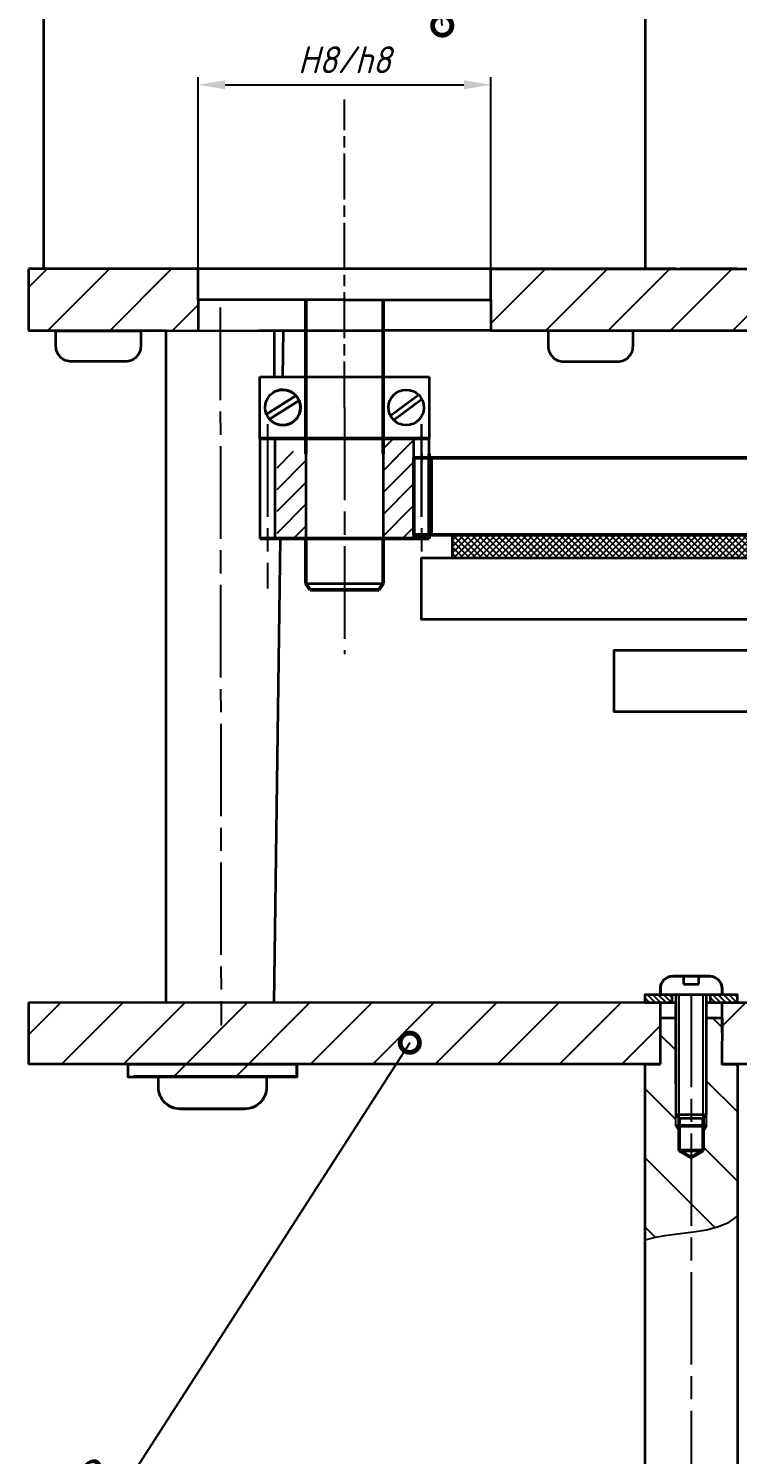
# Model space of a CAD drawing. Header units: millimetres. Extents: x -386 to 841, y 0 to 594.
# Drawn here: x 115.9 to 207.9, y 303.9 to 489 of the extents above; entities that cross this region are included whole.
import ezdxf
from ezdxf import colors
from ezdxf.entities.mleader import LeaderData, LeaderLine
from ezdxf.math import Vec2, Vec3

# ---------------------------------------------------------------- set-up
doc = ezdxf.new("R2010")
doc.units = ezdxf.units.MM
for name, pattern in [('ACGOSTWELD', [3, 2, -1]), ('AM_ISO08W050', [18, 12, -1.5, 3, -1.5]), ('AM_ISO08W050x2', [9, 6, -0.75, 1.5, -0.75])]:
    doc.linetypes.add(name, pattern=pattern)
doc.layers.get('0').update_dxf_attribs({"linetype": 'ACGOSTWELD', "lineweight": 25})
for name, color, linetype, lineweight in [('AM_0', 7, 'Continuous', 50), ('AM_4', 3, 'Continuous', 25), ('AM_5', 3, 'Continuous', 25), ('AM_7', 4, 'AM_ISO08W050', 25), ('AM_8', 1, 'Continuous', 25), ('основные', 7, 'Continuous', 35)]:
    doc.layers.add(name, color=color, linetype=linetype, lineweight=lineweight)
doc.styles.get("Standard").update_dxf_attribs({"font": 'geniso.shx', "oblique": 15})
doc.dimstyles.new('AM_GOST$0', dxfattribs={"dimtxt": 3.5, "dimasz": 3.5, "dimexe": 1, "dimexo": 1, "dimgap": 1.5, "dimtad": 1, "dimtoh": 1, "dimtxsty": 'Standard', "dimcen": 0, "dimclrd": 256, "dimclre": 256, "dimclrt": 2, "dimadec": 0, "dimazin": 2, "dimtp": 0.1, "dimtm": 0.1, "dimtfac": 0.71, "dimtmove": 0, "dimatfit": 3, "dimfxl": 1, "dimtolj": 1, "dimlwd": -1, "dimlwe": -1, "dimarcsym": 1})
pattern_1 = [(135, (462.3071, 40.9226), (-0.3535534, -0.3535534), [])]
pattern_2 = [(45, (-271.2775, 57.786), (-1.4142136, 1.4142136), [])]

# ---------------------------------------------------------------- blocks, each defined once
blk = doc.blocks.new('_DotSmall')
at = {"color": 0, "linetype": 'ByBlock', "const_width": 0.5}
blk.add_lwpolyline([(-0.0625, 0, 1), (0.0625, 0, 1)], format="xyb", close=True, dxfattribs=at)
blk = doc.blocks.new('*D40')
at = {"layer": 'AM_5', "linetype": 'ByBlock', "transparency": 16777216}
for p, q in [((137.92, 454.92), (137.92, 482.69)), ((141.42, 481.69), (172.42, 481.69)), ((175.92, 454.79), (175.92, 482.69))]:
    blk.add_line(p, q, dxfattribs=at)
at = {"layer": 'AM_5', "transparency": 16777216}
for points in [[(141.42, 482.27), (141.42, 481.1), (137.92, 481.69)], [(172.42, 482.27), (172.42, 481.1), (175.92, 481.69)]]:
    blk.add_solid(points, dxfattribs=at)
at = {"layer": 'Defpoints', "color": 0, "transparency": 16777216}
for p in [(175.92, 481.69), (137.92, 453.92), (175.92, 453.79)]:
    blk.add_point(p, dxfattribs=at)
at = {"layer": 'AM_5', "color": 2, "transparency": 16777216, "insert": (156.92, 484.94), "char_height": 3.5, "attachment_point": 5}
blk.add_mtext('\\A1;H8/h8', dxfattribs=at)

msp = doc.modelspace()

# ---------------------------------------------------------------- hatches: boundary and pattern name
at = {"layer": 'AM_8'}
h = msp.add_hatch(dxfattribs=at)
h.set_pattern_fill('ANSI31', color=256, scale=1.8)
h.paths.add_polyline_path([(296.071, 455.786), (296.071, 457.786), (291.956, 457.786), (291.956, 457.782), (287.919, 457.782), (286.489, 457.786), (278.03, 457.786, -0.027697), (277.808, 457.786), (275.489, 457.786), (272.622, 457.786), (272.622, 450.24), (272.622, 449.786), (283.355, 449.786), (296.071, 449.786)])
h.paths.add_polyline_path([(320.325, 454.23, -1), (319.806, 454.579, -1), (320.325, 454.23), (325.922, 450.465), (325.922, 457.786), (308.071, 457.786), (308.071, 455.786), (308.071, 449.786), (325.922, 449.786), (325.922, 450.465)])
h.paths.add_polyline_path([(268.622, 457.786), (265.922, 457.786), (265.922, 449.786), (268.622, 449.786), (268.622, 450.24)])
h.paths.add_polyline_path([(217.922, 457.786), (215.222, 457.786), (215.222, 450.24), (215.222, 449.786), (217.922, 449.786)])
h.paths.add_polyline_path([(211.222, 457.786), (200.489, 457.786), (175.922, 457.786), (175.922, 453.786), (175.922, 449.786), (211.222, 449.786), (211.222, 450.24)])
h.paths.add_polyline_path([(137.922, 457.786), (117.922, 457.786), (115.922, 457.786), (115.922, 449.786), (133.796, 449.786), (133.796, 449.763), (137.923, 449.771), (137.922, 453.786)])
h.paths.add_polyline_path([(197.916, 360.568), (197.926, 360.568), (197.926, 354.568), (150.796, 354.568), (150.796, 352.941), (128.796, 352.941), (128.796, 354.568), (115.922, 354.568), (115.922, 362.568), (147.797, 362.607), (197.916, 362.569)])
h.paths.add_polyline_path([(165.57, 357.612, -1), (165.232, 357.086, -1)], flags=16)
h.paths.add_polyline_path([(213.916, 362.568), (205.916, 362.568), (205.916, 360.568), (205.926, 360.568), (205.9, 354.568), (207.908, 354.568), (213.916, 354.568)])
h.paths.add_polyline_path([(277.895, 362.568), (277.895, 360.568), (277.905, 360.568), (277.905, 354.568), (275.904, 354.568), (275.904, 328.568), (270.365, 328.568), (270.365, 354.568), (269.916, 354.568), (269.916, 362.568), (275.895, 362.568)])
h.paths.add_polyline_path([(275.643, 344.568), (271.896, 344.568), (271.896, 354.568), (270.365, 354.568), (270.365, 328.568), (275.904, 328.568), (275.904, 330.522), (275.643, 330.522)], flags=16)
h.paths.add_polyline_path([(275.904, 354.568), (271.896, 354.568), (271.896, 344.568), (275.904, 344.568)], flags=17)
h = msp.add_hatch(dxfattribs=at)
h.set_pattern_fill('_U', color=256, scale=2, angle=405, style=0, pattern_type=0)
h.set_pattern_definition(pattern_2)
h.paths.add_polyline_path([(165.672, 422.786), (165.922, 435.786), (161.922, 435.786), (161.922, 422.786)])
h = msp.add_hatch(dxfattribs=at)
h.set_pattern_fill('_U', color=256, scale=2, angle=405, style=0, pattern_type=0)
h.set_pattern_definition(pattern_2)
h.paths.add_polyline_path([(148.172, 433.786), (148.172, 422.786), (151.922, 422.786), (151.922, 434.371)])
h = msp.add_hatch(dxfattribs=at)
h.set_pattern_fill('_U', color=256, scale=2, angle=405, style=0, pattern_type=0)
h.set_pattern_definition(pattern_2)
h.paths.add_polyline_path([(161.922, 433.786), (161.922, 422.786), (165.672, 422.786), (165.672, 433.786)])
h = msp.add_hatch(dxfattribs=at)
h.set_pattern_fill('ANSI37', color=256, scale=0.182, angle=360, style=0)
h.set_pattern_definition([(45, (-2695.4497, -234.9055), (-0.40860165, 0.40860165), []), (135, (-2695.4497, -234.9055), (-0.40860165, -0.40860165), [])])
h.paths.add_polyline_path([(229.922, 423.286), (170.922, 423.286), (170.922, 420.294), (229.922, 420.294)])
h.paths.add_polyline_path([(310.049, 423.286), (310.049, 420.294), (312.922, 420.294), (312.922, 423.286)])
h.paths.add_polyline_path([(294.049, 420.294), (294.049, 423.286), (253.922, 423.286), (253.922, 420.294)])
h = msp.add_hatch(dxfattribs=at)
h.set_pattern_fill('_U', color=256, scale=0.5, angle=135, style=0, pattern_type=0)
h.set_pattern_definition(pattern_1)
h.paths.add_polyline_path([(195.916, 362.568), (197.916, 362.568), (199.434, 362.568), (199.434, 363.568), (195.916, 363.568)])
h = msp.add_hatch(dxfattribs=at)
h.set_pattern_fill('_U', color=256, scale=0.5, angle=135, style=0, pattern_type=0)
h.set_pattern_definition(pattern_1)
h.paths.add_polyline_path([(204.398, 362.568), (205.916, 362.568), (207.916, 362.568), (207.916, 363.568), (204.398, 363.568)])
h = msp.add_hatch(dxfattribs=at)
h.set_pattern_fill('ANSI31', color=256, scale=2, angle=90, style=0)
h.set_pattern_definition([(135, (542.286, 40.9226), (-4.49013, -4.49013), [])])
edge = h.paths.add_edge_path()
edge.add_line((201.916, 133.931), (201.916, 126.609))
edge.add_line((201.916, 126.609), (203.483, 125.704))
edge.add_line((203.483, 125.704), (203.483, 123.304))
edge.add_line((203.483, 123.304), (203.916, 122.504))
edge.add_line((203.916, 122.504), (203.916, 121.05))
edge.add_line((203.916, 121.05), (203.916, 121.05))
edge.add_line((203.916, 121.05), (203.916, 108.504))
edge.add_line((203.916, 108.504), (205.916, 108.504))
edge.add_line((205.916, 108.504), (205.916, 110.504))
edge.add_line((205.916, 110.504), (205.916, 114.504))
edge.add_line((205.916, 114.504), (207.9, 114.504))
edge.add_line((207.9, 114.504), (207.902, 132.897))
edge.add_arc((201.916, 116.095), 17.836, 430.39269, 450)
edge = h.paths.add_edge_path()
edge.add_line((195.924, 132.894), (195.924, 114.509))
edge.add_line((195.924, 114.509), (197.942, 114.511))
edge.add_line((197.942, 114.511), (197.916, 108.504))
edge.add_line((197.916, 108.504), (199.916, 108.504))
edge.add_line((199.916, 108.504), (199.916, 121.05))
edge.add_line((199.916, 121.05), (199.916, 122.504))
edge.add_line((199.916, 122.504), (200.349, 123.304))
edge.add_line((200.349, 123.304), (200.349, 125.704))
edge.add_line((200.349, 125.704), (201.916, 126.609))
edge.add_line((201.916, 126.609), (201.916, 133.931))
edge.add_arc((201.916, 116.095), 17.836, 450, 469.63137)
h.paths.add_polyline_path([(201.916, 332.744), (203.899, 333.079), (205.465, 333.477), (206.828, 334.038), (207.908, 334.814), (207.908, 354.568), (205.916, 354.568), (205.916, 360.568), (203.916, 360.568), (203.916, 348.022), (203.916, 346.568), (203.483, 345.768), (203.483, 343.368), (201.916, 342.463)])
h.paths.add_polyline_path([(195.923, 331.757), (197.264, 332.103), (198.814, 332.358), (200.492, 332.571), (201.916, 332.756), (201.916, 342.463), (200.349, 343.368), (200.349, 345.768), (199.916, 346.568), (199.916, 348.022), (199.916, 348.022), (199.916, 360.568), (197.942, 360.568), (197.916, 354.568), (195.923, 354.568)])

# ---------------------------------------------------------------- linework, layer by layer
at = {"layer": 'AM_0'}
for p, q in [((151.922, 453.786), (151.922, 433.786)), ((161.922, 453.786), (161.922, 433.786)), ((151.922, 449.786), (151.922, 433.786)), ((161.922, 449.786), (161.922, 433.786)), ((167.922, 435.786), (145.922, 435.786)), ((167.922, 435.786), (147.796, 435.786)), ((165.922, 433.286), (165.922, 423.286)), ((294.049, 433.286), (165.922, 433.286)), ((167.922, 433.786), (167.922, 422.786)), ((168.172, 433.286), (168.172, 423.286)), ((167.922, 422.786), (145.922, 422.786)), ((167.922, 422.786), (147.796, 422.786)), ((151.922, 422.786), (151.922, 416.944)), ((161.922, 422.786), (151.922, 422.786)), ((151.922, 422.786), (151.922, 416.944)), ((161.922, 422.786), (151.922, 422.786)), ((161.922, 422.786), (161.922, 416.944)), ((161.922, 422.786), (161.922, 416.944)), ((229.922, 423.286), (165.922, 423.286)), ((151.922, 416.944), (152.456, 416.139)), ((151.922, 416.944), (152.456, 416.139)), ((161.922, 416.944), (161.388, 416.139)), ((161.922, 416.944), (161.388, 416.139)), ((161.388, 416.139), (152.456, 416.139)), ((161.388, 416.139), (152.456, 416.139)), ((199.916, 346.568), (203.916, 346.568)), ((200.349, 347.568), (200.349, 343.368)), ((203.483, 347.568), (203.483, 343.368)), ((201.916, 342.463), (200.349, 343.368)), ((200.349, 343.368), (203.483, 343.368)), ((201.916, 342.463), (203.483, 343.368))]:
    msp.add_line(p, q, dxfattribs=at)
at = {"layer": 'AM_4'}
for p, q in [((200.349, 347.568), (200.349, 363.568)), ((203.483, 347.568), (203.483, 363.568)), ((199.916, 346.568), (199.916, 348.022)), ((203.916, 346.568), (203.916, 348.022)), ((199.916, 346.568), (200.349, 345.768)), ((203.916, 346.568), (203.483, 345.768))]:
    msp.add_line(p, q, dxfattribs=at)
msp.add_lwpolyline([(195.923, 331.757), (197.264, 332.103), (198.814, 332.358), (200.492, 332.571), (202.214, 332.794), (203.899, 333.079), (205.465, 333.477), (206.828, 334.038), (207.908, 334.814)], dxfattribs=at)
at = {"layer": 'AM_7', "linetype": 'AM_ISO08W050x2'}
for q in [(156.922, 479.786), (156.922, 449.786)]:
    msp.add_line((156.922, 439.786), q, dxfattribs=at)
at = {"layer": 'AM_7'}
for p, q in [((140.793, 452.761), (140.907, 359.599)), ((156.922, 439.786), (156.922, 407.786)), ((156.922, 439.786), (156.922, 407.786)), ((146.922, 437.621), (146.922, 416.286)), ((166.858, 437.621), (166.922, 415.786)), ((166.922, 437.621), (166.922, 416.286)), ((201.916, 363.568), (201.916, 103.517))]:
    msp.add_line(p, q, dxfattribs=at)
at = {"layer": 'основные'}
for p, q in [((115.922, 457.786), (115.922, 449.786)), ((137.922, 453.786), (137.922, 457.786)), ((175.922, 457.786), (200.489, 457.786)), ((175.922, 453.786), (175.922, 457.786)), ((200.489, 457.786), (211.222, 457.786)), ((156.922, 453.786), (137.922, 453.786)), ((137.922, 453.786), (137.923, 449.771)), ((156.922, 453.786), (175.922, 453.786)), ((175.922, 453.786), (175.922, 449.786)), ((131.796, 449.759), (145.796, 449.786)), ((133.796, 362.541), (133.796, 449.786)), ((145.796, 449.786), (161.922, 449.786)), ((175.922, 449.786), (161.922, 449.786)), ((175.922, 449.786), (217.922, 449.786)), ((148.908, 443.786), (148.989, 449.742)), ((145.922, 435.786), (145.922, 443.786)), ((145.922, 443.786), (167.922, 443.786)), ((147.796, 443.786), (167.922, 443.786)), ((167.922, 443.786), (167.922, 435.786)), ((167.922, 443.786), (167.922, 435.786)), ((150.668, 441.34), (146.79, 438.922)), ((147.184, 438.289), (151.036, 440.692)), ((150.668, 441.34), (147.796, 439.549)), ((147.796, 438.671), (151.036, 440.692)), ((162.881, 438.765), (166.542, 441.449)), ((162.881, 438.765), (166.542, 441.449)), ((167.007, 440.866), (163.321, 438.165)), ((167.007, 440.866), (163.321, 438.165)), ((163.321, 438.165), (162.881, 438.765)), ((145.922, 435.786), (145.922, 422.786)), ((147.922, 422.786), (147.922, 435.786)), ((165.922, 422.786), (165.922, 435.786)), ((167.922, 433.786), (167.922, 435.786)), ((151.922, 433.786), (151.922, 422.786)), ((151.922, 433.786), (151.922, 422.786)), ((161.922, 433.786), (161.922, 422.786)), ((161.922, 433.786), (161.922, 422.786)), ((166.922, 433.786), (166.922, 432.786)), ((147.796, 362.568), (148.62, 422.786)), ((170.922, 420.294), (170.922, 423.286)), ((151.922, 416.944), (161.922, 416.944)), ((151.922, 416.944), (161.922, 416.944)), ((200.916, 365.968), (200.916, 364.968)), ((200.916, 364.968), (202.916, 364.968)), ((202.916, 364.968), (202.916, 365.968)), ((199.434, 362.568), (199.434, 363.568)), ((199.916, 363.568), (199.916, 348.022)), ((203.916, 348.022), (203.916, 363.568)), ((204.398, 362.568), (204.398, 363.568)), ((115.922, 362.568), (115.922, 354.568)), ((133.796, 362.541), (131.796, 362.568)), ((197.916, 358.568), (197.916, 362.568)), ((199.916, 352.022), (199.916, 362.568)), ((205.916, 358.568), (205.916, 362.568)), ((199.916, 348.022), (203.916, 348.022)), ((199.916, 348.022), (200.349, 347.568)), ((203.483, 347.568), (203.916, 348.022)), ((200.349, 347.568), (203.483, 347.568))]:
    msp.add_line(p, q, dxfattribs=at)
msp.add_lwpolyline([(117.922, 457.786), (117.922, 497.786), (195.922, 497.786), (195.922, 457.786)], close=True, dxfattribs=at)
for points in [[(137.922, 457.786), (115.922, 457.786)], [(199.922, 457.786), (193.922, 457.786)], [(207.922, 457.786), (203.922, 457.786), (200.489, 457.786)], [(115.922, 449.786), (133.796, 449.786)], [(145.796, 449.786), (147.796, 449.759), (147.796, 443.786)], [(201.075, 412.294), (166.919, 412.294), (166.919, 420.294), (229.922, 420.294)], [(229.921, 412.294), (201.075, 412.294)], [(229.921, 400.294), (191.919, 400.294), (191.919, 408.294), (194.703, 408.294)], [(194.703, 408.294), (229.921, 408.294)], [(203.916, 362.568), (207.916, 362.568), (207.916, 363.568), (195.916, 363.568), (195.916, 362.568), (199.916, 362.568)], [(115.922, 362.568), (151.734, 362.612)], [(147.797, 362.607), (199.916, 362.568)], [(203.916, 362.568), (213.916, 362.568), (213.916, 354.568), (205.916, 354.568)], [(197.926, 354.568), (197.926, 354.568), (197.926, 360.568), (199.926, 360.568)], [(203.926, 360.568), (205.926, 360.568), (205.9, 354.568), (205.9, 354.568)], [(197.92, 354.568), (115.922, 354.568)], [(128.701, 354.568), (150.701, 354.568), (150.701, 352.968), (129.549, 352.968)], [(136.296, 354.541), (128.796, 354.541), (128.796, 352.941), (150.796, 352.941), (150.796, 354.541), (143.296, 354.541)], [(197.942, 114.511), (195.924, 114.504), (195.923, 354.568), (197.92, 354.568)], [(205.916, 354.568), (207.908, 354.568), (207.909, 114.504), (205.916, 114.504)]]:
    msp.add_lwpolyline(points, dxfattribs=at)
for points in [[(119.482, 447.759), (119.482, 449.759), (130.482, 449.759), (130.482, 447.759, -0.4142136), (128.482, 445.759), (121.482, 445.759, -0.4142136)], [(194.363, 447.759), (194.363, 449.759), (183.363, 449.759), (183.363, 447.759, 0.4142136), (185.363, 445.759), (192.363, 445.759, 0.4142136)], [(146.796, 352.968), (146.796, 351.568, -0.4142136), (143.996, 348.768), (135.596, 348.768, -0.4142136), (132.796, 351.568), (132.796, 352.968)], [(146.796, 352.941), (146.796, 351.541, -0.4142136), (143.996, 348.741), (135.596, 348.741, -0.4142136), (132.796, 351.541), (132.796, 352.941)]]:
    msp.add_lwpolyline(points, format="xyb", close=True, dxfattribs=at)
for points in [[(202.916, 365.968), (204.316, 365.968, -0.4142136), (205.916, 364.368), (205.916, 363.568), (197.916, 363.568), (197.916, 364.368, -0.4142136), (199.516, 365.968), (202.916, 365.968)], [(200.916, 365.968), (199.516, 365.968, 0.4142136), (197.916, 364.368), (197.916, 363.568)], [(197.916, 363.568), (197.916, 364.368, -0.4142136), (199.516, 365.968), (200.916, 365.968)], [(205.916, 363.568), (205.916, 364.368, 0.4142136), (204.316, 365.968), (200.916, 365.968)], [(202.916, 365.968), (204.316, 365.968, -0.4142136), (205.916, 364.368), (205.916, 363.568)]]:
    msp.add_lwpolyline(points, format="xyb", dxfattribs=at)
for centre in [(148.913, 439.807), (164.932, 439.807), (164.932, 439.807)]:
    msp.add_circle(centre, 2.3, dxfattribs=at)
msp.add_arc((148.913, 439.807), 2.3, 240.9476, 119.0524, dxfattribs=at)

# ---------------------------------------------------------------- dimensions: what is measured, and where the dimension line sits
at = {"layer": 'AM_5'}
dim = msp.add_linear_dim(base=(175.922, 481.686), p1=(137.922, 453.923), p2=(175.922, 453.786), angle=180, text='H8/h8', dimstyle='AM_GOST$0', override={"dimtdec": 3}, dxfattribs=at)
dim.commit()
dim.dimension.update_dxf_attribs({"geometry": '*D40', "text_midpoint": (156.922, 481.686), "dimtype": 160})

# ---------------------------------------------------------------- leaders
at = {"layer": 'AM_4'}
ml = msp.add_multileader_mtext('Standard', dxfattribs=at)
ml.set_content('7', color=256)
ml.set_leader_properties()
ml.set_arrow_properties(name='DOTSMALL')
ml.build(insert=Vec2(0, 0))
ml.multileader.update_dxf_attribs({"text_left_attachment_type": 6, "text_right_attachment_type": 6, "dogleg_length": 0, "arrow_head_size": 5})
ctx = ml.context
ctx.base_point, ctx.char_height, ctx.arrow_head_size, ctx.plane_origin = Vec3(166.946, 519.563), 5, 5, Vec3(215.978, 422.652)
ctx.left_attachment, ctx.right_attachment = 6, 6
notes = []
notes.append((ctx, [(0, (1, 1, 0), (166.946, 519.563), (1, 0), 0, [(0, [(169.61, 489.372)], 0, [])])]))
ctx.mtext.insert, ctx.mtext.flow_direction = Vec3(168.946, 525.563), 5
ml = msp.add_multileader_mtext('Standard', dxfattribs=at)
ml.set_content('8', color=256)
ml.set_leader_properties()
ml.set_arrow_properties(name='DOTSMALL')
ml.build(insert=Vec2(0, 0))
ml.multileader.update_dxf_attribs({"text_left_attachment_type": 6, "text_right_attachment_type": 6, "dogleg_length": 0, "arrow_head_size": 5})
ctx = ml.context
ctx.base_point, ctx.char_height, ctx.arrow_head_size, ctx.plane_origin = Vec3(119.589, 297.253), 5, 5, Vec3(177.155, 299.374)
ctx.left_attachment, ctx.right_attachment, ctx.text_align_type = 6, 6, 2
notes.append((ctx, [(1, (1, 1, 0), (126.794, 297.253), (-1, 0), 0, [(0, [(165.401, 357.349)], 0, [])])]))
ctx.mtext.insert, ctx.mtext.alignment, ctx.mtext.flow_direction = Vec3(124.794, 303.253), 3, 5
for ctx, leaders in notes:
    for number, flags, end, landing, length, lines in leaders:
        leader = LeaderData()
        leader.index, (leader.has_last_leader_line, leader.has_dogleg_vector, leader.attachment_direction) = number, flags
        leader.last_leader_point, leader.dogleg_vector, leader.dogleg_length = Vec3(end), Vec3(landing), length
        for number, points, colour, breaks in lines:
            line = LeaderLine()
            line.index, line.vertices, line.color, line.breaks = number, Vec3.list(points), colors.encode_raw_color(colour), breaks
            leader.lines.append(line)
        ctx.leaders.append(leader)

doc.saveas('drawing.dxf')
